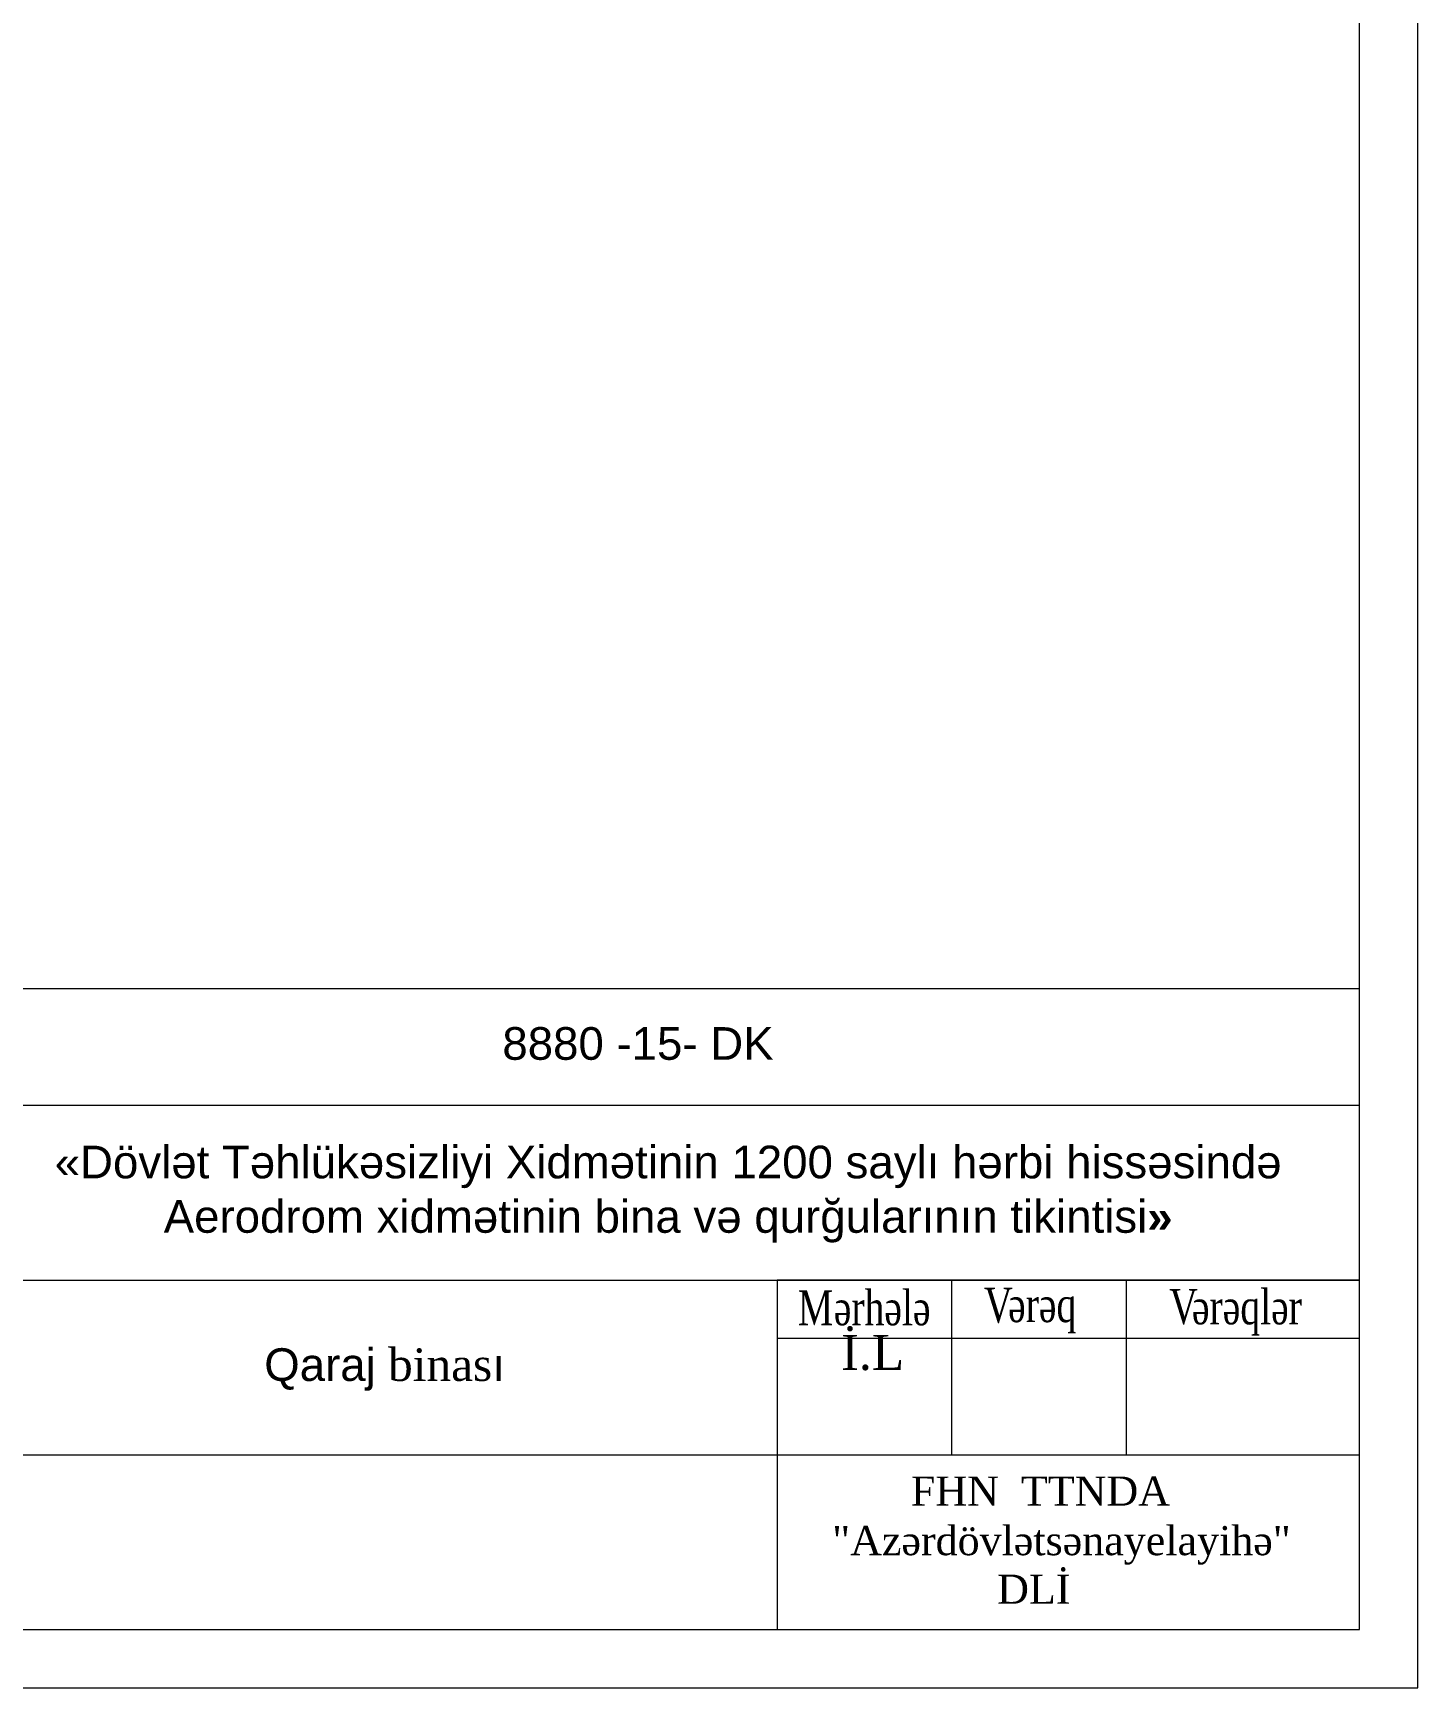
# Model space of a CAD drawing. Header units: millimetres. Extents: x 204354 to 3006910, y 96817 to 586751.
# Drawn here: x 1118917 to 1130293, y 472241 to 485831 of the extents above; entities that cross this region are included whole.
import ezdxf

# ---------------------------------------------------------------- set-up
doc = ezdxf.new("R2010")
doc.units = ezdxf.units.MM
doc.layers.add('Künc ştampının yazısı', color=7, linetype='Continuous', lineweight=13)
doc.styles.add('400', font='times.ttf', dxfattribs={"width": 0.75, "height": 300})
doc.styles.add('Times New  Roman', font='times.ttf')
doc.styles.add('Times New Roman', font='times.ttf')

# ---------------------------------------------------------------- blocks, each defined once
blk = doc.blocks.new('Nicat')
at = {"color": 60, "lineweight": 15}
for p, q in [((2863099, 301499), (2881599, 301499)), ((2863099, 299999), (2881599, 299999)), ((2878099, 298499), (2878099, 299999)), ((2879599, 298499), (2879599, 299999)), ((2876599, 299499), (2881599, 299499)), ((2863099, 298499), (2881599, 298499)), ((2863099, 296999), (2881599, 296999))]:
    blk.add_line(p, q, dxfattribs=at)
for points in [[(2841899, 296499), (2882099, 296499), (2882099, 324899), (2841899, 324899)], [(2843899, 296999), (2881599, 296999), (2881599, 324399), (2843899, 324399)], [(2863099, 296999), (2881599, 296999), (2881599, 302499), (2863099, 302499)], [(2876599, 296999), (2881599, 296999), (2881599, 299999), (2876599, 299999)]]:
    blk.add_lwpolyline(points, close=True, dxfattribs=at)
at = {"color": 60, "lineweight": 25, "ltscale": 15, "style": '400', "width": 0.75}
for s, p in [(' M', (2876693, 299611)), ('ərhələ', (2877086, 299611)), ('V', (2878375, 299634)), ('   V', (2879710, 299623)), ('ərəqlər', (2880160, 299619)), ('ərəq', (2878582, 299638))]:
    blk.add_text(s, height=300, dxfattribs=at).set_placement(p)
at = {"color": 60, "lineweight": 25, "ltscale": 15, "attachment_point": 1, "style": 'Times New Roman'}
for s, insert, char_height, width in [('{\\fTimes New Roman|b0|i0|c238|p18;\\H0.42397x;İ.L\\fTimes New Roman|b0|i0|c186|p18;\\H2.3586x;      }', (2877149, 299528), 707.63, 10102.22), ('"{\\fTimes New Roman|b0|i0|c238|p18;Azərdövlətsənayelayihə"\\P              } {\\fTimes New Roman|b0|i0|c238|p18;DLİ}', (2877072, 297888), 250, 8698.66)]:
    blk.add_mtext(s, dxfattribs=dict(at, insert=insert, char_height=char_height, width=width))
at = {"color": 60, "lineweight": 25, "ltscale": 15, "insert": (2877370, 298313), "char_height": 250, "attachment_point": 1, "style": 'Times New Roman'}
blk.add_mtext('  {\\fTimes New Roman|b0|i0|c238|p18;  FHN  TTNDA}', dxfattribs=at)
at = {"layer": 'Künc ştampının yazısı', "color": 60, "attachment_point": 5, "style": 'Times New  Roman'}
for s, insert, char_height in [('{\\fArial|b0|i0|c238|p34;8880 -15- DK }', (2875405, 302027), 280.22), ('\\A1;{\\fArial|b0|i0|c204|p34;«Dövlət Təhlükəsizliyi Xidmətinin 1200 saylı hərbi hissəsində \\fArial|b0|i0|c238|p34;\\P\\fArial|b0|i0|c204|p34;A\\fArial|b0|i0|c238|p34;erodrom\\fArial|b0|i0|c204|p34; \\fArial|b0|i0|c238|p34;x\\fArial|b0|i0|c204|p34;idmətinin bina və qurğularının tikintisi\\fArial|b1|i0|c204|p34;»}', (2875664, 300736), 280.225), ('{\\fArial|b0|i0|c238|p34;Qaraj} binas{\\fArial|b0|i0|c238|p34;ı}', (2873230, 299231), 280.22)]:
    blk.add_mtext(s, dxfattribs=dict(at, insert=insert, char_height=char_height))

msp = doc.modelspace()

# ---------------------------------------------------------------- block references
at = {"xscale": 0.9570868817713122, "yscale": 0.9570868817713122, "zscale": 0.9570868817713122}
msp.add_blockref('Nicat', (-1628126.377, 188465.472), dxfattribs=at)

doc.saveas('drawing.dxf')
